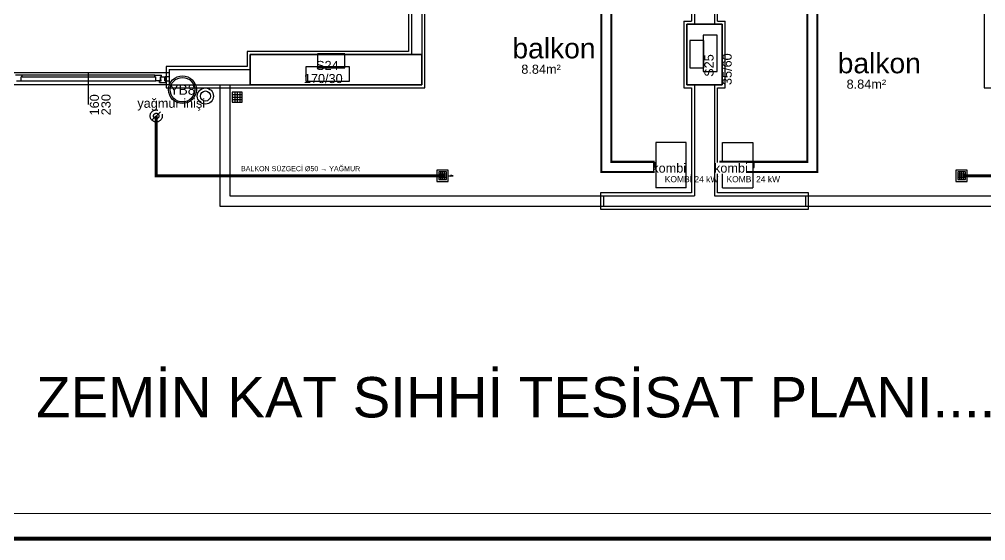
# Model space of a CAD drawing. Header units: centimetres. Extents: x -7420 to 31836, y -2 to 2802.
# Drawn here: x 8032 to 8989, y -2 to 514 of the extents above; entities that cross this region are included whole.
import ezdxf
from ezdxf.enums import TextEntityAlignment as Align

# ---------------------------------------------------------------- set-up
doc = ezdxf.new("R2010")
doc.units = ezdxf.units.CM
doc.linetypes.add('BASMA HATTI', pattern=[31, 25, -6])
doc.linetypes.add('YAGMUR HATTI', pattern=[36, 30, -6])
for name, color, linetype in [('ROTAS-CIHAZ', 135, 'CONTINUOUS'), ('ROTAS-KAT-ADI', 1, 'CONTINUOUS'), ('ROTAS-MIMARI', 8, 'CONTINUOUS'), ('ROTAS-MIMARI-KOLON', 8, 'CONTINUOUS'), ('ROTAS-MIMARI-YAZI', 8, 'CONTINUOUS'), ('ROTAS-PAFTA', 7, 'CONTINUOUS'), ('ROTAS-SICAKSU-BORU', 1, 'BASMA HATTI'), ('ROTAS-SOGUKSU-BORU', 5, 'CONTINUOUS'), ('ROTAS-TEFRIS', 15, 'CONTINUOUS'), ('ROTAS-YAGMUR-BORUSU', 3, 'YAGMUR HATTI'), ('ROTAS-YAGMUR-BORUSU-CAP', 3, 'CONTINUOUS')]:
    doc.layers.add(name, color=color, linetype=linetype)
doc.styles.add('ROTAS', font='arial.ttf')

# ---------------------------------------------------------------- blocks, each defined once
blk = doc.blocks.new('ROTAS-SUZGEC')
h = blk.add_hatch(color=256)
h.dxf.hatch_style = 1
h.paths.add_polyline_path([(5, 0), (3.71, 0.32), (3.71, -0.32)])
for p, q in [((-3.82, 1.18), (0.88, 1.18)), ((-2.65, -2.35), (-2.65, 2.35)), ((-1.47, -2.35), (-1.47, 2.35)), ((-0.29, -2.35), (-0.29, 2.35)), ((-3.82, 0), (0.88, 0)), ((-3.82, -1.18), (0.88, -1.18)), ((2.06, 0), (5, 0))]:
    blk.add_line(p, q)
for points in [[(-5, -3.53), (2.06, -3.53), (2.06, 3.53), (-5, 3.53)], [(-3.82, -2.35), (0.88, -2.35), (0.88, 2.35), (-3.82, 2.35)], [(5, 0), (3.71, 0.32), (3.71, -0.32)]]:
    blk.add_lwpolyline(points, close=True)
for tag, p in [('PSCP_001', (-1.25, 0.75)), ('PS_001', (-0.62, -0.5))]:
    blk.add_attdef(tag, p, '', height=1)
blk = doc.blocks.new('ROTAS-KOLON-NO-YAGMUR')
for radius in [27.5, 24.3]:
    blk.add_circle((0, 0), radius)
blk.add_attdef('K', text='', height=20).set_placement((0, 0), align=Align.MIDDLE_CENTER)

msp = doc.modelspace()

# ---------------------------------------------------------------- linework, layer by layer
at = {"layer": 'ROTAS-MIMARI'}
for p, q in [((8417.24, 846.24), (8417.24, 482.24)), ((8420.24, 849.24), (8420.24, 479.24)), ((8430.24, 559.24), (8430.24, 479.24)), ((8433.24, 446.24), (8433.24, 556.24)), ((8697.24, 556.24), (8697.24, 512.24)), ((8700.24, 559.24), (8700.24, 509.24)), ((8720.24, 559.24), (8720.24, 509.24)), ((8723.24, 512.24), (8723.24, 556.24)), ((8987.24, 556.24), (8987.24, 482.24)), ((8689.74, 512.24), (8689.74, 446.24)), ((8689.74, 512.24), (8697.24, 512.24)), ((8723.24, 512.24), (8730.74, 512.24)), ((8730.74, 446.24), (8730.74, 512.24)), ((8417.24, 482.24), (8257.24, 482.24)), ((8257.24, 482.24), (8257.24, 467.24)), ((8987.24, 482.24), (8987.24, 446.24)), ((8180.24, 461.05), (8020.24, 461.05)), ((8100.24, 429.6), (8100.24, 461.05)), ((8257.24, 467.24), (8177.24, 467.24)), ((8177.24, 467.24), (8177.24, 446.24)), ((8180.24, 464.24), (8260.24, 464.24)), ((8180.24, 464.24), (8180.24, 449.24)), ((8180.24, 461.05), (8180.24, 449.24)), ((8034.64, 458.64), (8027.84, 458.64)), ((8029.04, 453.04), (8033.44, 453.04)), ((8034.64, 457.24), (8033.44, 457.24)), ((8033.44, 453.04), (8033.44, 457.24)), ((8033.44, 453.04), (8167.04, 453.04)), ((8165.84, 458.64), (8034.64, 458.64)), ((8034.64, 457.24), (8034.64, 458.64)), ((8034.64, 457.24), (8165.84, 457.24)), ((8165.84, 457.24), (8165.84, 458.64)), ((8165.84, 458.64), (8172.64, 458.64)), ((8165.84, 457.24), (8167.04, 457.24)), ((8167.04, 453.04), (8167.04, 457.24)), ((8171.44, 453.04), (8167.04, 453.04)), ((8170.54, 451.64), (8170.54, 453.04)), ((8170.54, 453.04), (8172.04, 453.04)), ((8170.54, 451.64), (8176.94, 451.64)), ((8171.14, 453.54), (8171.14, 454.04)), ((8171.14, 454.04), (8171.44, 454.04)), ((8171.14, 453.54), (8171.44, 453.54)), ((8172.64, 457.24), (8171.44, 457.24)), ((8171.44, 454.04), (8171.44, 457.24)), ((8171.44, 453.04), (8171.44, 453.54)), ((8171.74, 457.24), (8175.74, 457.24)), ((8171.74, 454.04), (8171.74, 457.24)), ((8171.74, 454.04), (8172.04, 454.04)), ((8172.04, 453.04), (8172.04, 454.04)), ((8172.64, 457.24), (8172.64, 458.64)), ((8175.74, 453.04), (8175.74, 457.24)), ((8175.74, 453.04), (8176.94, 453.04)), ((8180.24, 457.24), (8176.24, 457.24)), ((8176.24, 457.24), (8176.24, 453.24)), ((8176.24, 453.24), (8180.24, 453.24)), ((8176.94, 451.64), (8176.94, 453.04)), ((8180.24, 449.24), (8020.24, 449.24)), ((8177.24, 446.24), (8260.24, 446.24)), ((8180.24, 449.24), (8260.24, 449.24)), ((8230.24, 449.24), (8230.24, 329.24)), ((8240.24, 449.24), (8240.24, 339.24)), ((8252.52, 442.11), (8242.52, 442.11)), ((8242.52, 442.11), (8242.52, 432.11)), ((8244.98, 442.11), (8244.98, 432.11)), ((8247.6, 442.11), (8247.6, 432.11)), ((8250.22, 442.11), (8250.22, 432.11)), ((8252.52, 432.11), (8252.52, 442.11)), ((8260.24, 446.24), (8433.24, 446.24)), ((8689.74, 446.24), (8697.24, 446.24)), ((8697.24, 446.24), (8697.24, 342.24)), ((8700.24, 449.24), (8700.24, 339.24)), ((8720.24, 449.24), (8720.24, 339.24)), ((8723.24, 342.24), (8723.24, 446.24)), ((8723.24, 446.24), (8730.74, 446.24)), ((8987.24, 446.24), (9160.24, 446.24)), ((8242.52, 439.64), (8252.52, 439.64)), ((8242.52, 437.11), (8252.52, 437.11)), ((8242.52, 434.58), (8252.52, 434.58)), ((8242.52, 432.11), (8252.52, 432.11)), ((8662.24, 392.24), (8662.24, 347.24)), ((8692.24, 392.24), (8662.24, 392.24)), ((8692.24, 347.24), (8692.24, 392.24)), ((8728.24, 347.24), (8728.24, 392.24)), ((8728.24, 392.24), (8758.24, 392.24)), ((8758.24, 392.24), (8758.25, 347.24)), ((8660.95, 367.24), (8660.95, 372.23)), ((8660.95, 372.23), (8662.24, 372.23)), ((8662.24, 367.24), (8660.95, 367.24)), ((8759.53, 372.23), (8758.24, 372.23)), ((8758.24, 367.24), (8759.53, 367.24)), ((8759.53, 367.24), (8759.53, 372.23)), ((8692.24, 347.24), (8662.24, 347.24)), ((8728.24, 347.24), (8758.25, 347.24)), ((8240.24, 339.24), (8610.24, 339.24)), ((8697.24, 342.24), (8607.24, 342.24)), ((8607.24, 342.24), (8607.24, 326.24)), ((8610.24, 339.24), (8610.24, 329.24)), ((8610.24, 339.24), (8700.24, 339.24)), ((8720.24, 339.24), (8810.24, 339.24)), ((8813.24, 342.24), (8723.24, 342.24)), ((8810.24, 339.24), (8810.24, 329.24)), ((8813.24, 326.24), (8813.24, 342.24)), ((8230.24, 329.24), (8610.24, 329.24)), ((8607.24, 326.24), (8813.24, 326.24)), ((8610.24, 329.24), (8810.24, 329.24))]:
    msp.add_line(p, q, dxfattribs=at)
for points in [[(8692.74, 449.24), (8692.74, 509.24)], [(8692.74, 509.24), (8727.74, 509.24)], [(8727.74, 509.24), (8727.74, 449.24)], [(8260.24, 449.24), (8260.24, 479.24)], [(8260.24, 479.24), (8430.24, 479.24)], [(8430.24, 479.24), (8430.24, 449.24)], [(8230.24, 449.24), (8230.24, 348.75)], [(8430.24, 449.24), (8260.24, 449.24)], [(8727.74, 449.24), (8692.74, 449.24)], [(8810.24, 339.24), (9180.24, 339.24)], [(8810.24, 329.24), (9190.24, 329.24)]]:
    msp.add_lwpolyline(points, dxfattribs=at)
for radius in [8, 5]:
    msp.add_circle((8215.96, 438.13), radius, dxfattribs=at)
at = {"layer": 'ROTAS-MIMARI-KOLON'}
for points in [[(8727.74, 509.24), (8692.74, 509.24), (8692.74, 449.24), (8727.74, 449.24), (8727.74, 509.24)], [(8722.83, 462.36), (8722.83, 498.48), (8708.86, 498.48), (8708.86, 462.36), (8722.83, 462.36)], [(8709.77, 466.01), (8709.77, 493.03), (8695.81, 493.03), (8695.81, 466.01), (8709.77, 466.01)], [(8430.24, 479.24), (8260.24, 479.24), (8260.24, 449.24), (8430.24, 449.24), (8430.24, 479.24)], [(8327.05, 465.92), (8354.07, 465.92), (8354.07, 479.88), (8327.05, 479.88), (8327.05, 465.92)], [(8315.53, 452.96), (8358.64, 452.96), (8358.64, 466.93), (8315.53, 466.93), (8315.53, 452.96)]]:
    msp.add_lwpolyline(points, dxfattribs=at)
at = {"layer": 'ROTAS-PAFTA'}
for points, const_width in [([(7500, 0), (10000, 0), (10000, 2800), (7500, 2800)], 4), ([(7525, 25), (9975, 25), (9975, 2775), (7525, 2775)], 1)]:
    msp.add_lwpolyline(points, close=True, dxfattribs=dict(at, const_width=const_width))
at = {"layer": 'ROTAS-SICAKSU-BORU', "const_width": 2}
for points in [[(8661, 363), (8608, 363), (8608, 685), (8672, 685), (8672, 707), (8670, 707), (8670, 695), (8484, 695), (8484, 939), (8432, 939), (8432, 1261), (8476, 1261), (8476, 1397), (8540, 1397), (8540, 1583), (8417, 1583)], [(8725, 363), (8822, 363), (8822, 745), (8764, 745), (8764, 709), (8758, 709), (8758, 775), (8890, 775), (8890, 1039), (8982, 1039), (8982, 1261), (8942, 1261), (8942, 1297), (8874, 1297), (8874, 1387), (8946, 1387), (8946, 1463), (8994, 1463), (8994, 1583), (9001, 1583)]]:
    msp.add_lwpolyline(points, dxfattribs=at)
at = {"layer": 'ROTAS-SOGUKSU-BORU', "const_width": 2}
for points in [[(8661, 373), (8618, 373), (8618, 675), (8682, 675), (8682, 717), (8660, 717), (8660, 705), (8494, 705), (8494, 949), (8442, 949), (8442, 1251), (8486, 1251), (8486, 1387), (8550, 1387), (8550, 1593), (8417, 1593)], [(8725, 373), (8812, 373), (8812, 735), (8774, 735), (8774, 699), (8748, 699), (8748, 785), (8880, 785), (8880, 1049), (8972, 1049), (8972, 1251), (8932, 1251), (8932, 1287), (8864, 1287), (8864, 1397), (8936, 1397), (8936, 1473), (8984, 1473), (8984, 1593), (9001, 1593)]]:
    msp.add_lwpolyline(points, dxfattribs=at)
at = {"layer": 'ROTAS-YAGMUR-BORUSU'}
msp.add_line((8163.07, 414.21), (8171.47, 422.61), dxfattribs=at)
at = {"layer": 'ROTAS-YAGMUR-BORUSU', "const_width": 3}
for points in [[(8453.24, 359.24), (8167.27, 359.24), (8167.27, 418.41)], [(8967.24, 359.24), (9219.24, 359.24), (9219.24, 418.54)]]:
    msp.add_lwpolyline(points, dxfattribs=at)
at = {"layer": 'ROTAS-YAGMUR-BORUSU'}
for radius in [6, 2.7]:
    msp.add_circle((8167.27, 418.41), radius, dxfattribs=at)

# ---------------------------------------------------------------- block references
at = {"layer": 'ROTAS-TEFRIS'}
ref = msp.add_blockref('ROTAS-KOLON-NO-YAGMUR', (8193.27, 444.41), dxfattribs=dict(at, xscale=0.5, yscale=0.5))
ref.add_attrib('K', 'YB8', dxfattribs={"height": 10}).set_placement((8193.27, 444.41), align=Align.MIDDLE_CENTER)
at = {"layer": 'ROTAS-TEFRIS', "xscale": 1.6, "yscale": 1.6}
for p in [(8453.24, 359.24), (8967.24, 359.24)]:
    msp.add_blockref('ROTAS-SUZGEC', p, dxfattribs=at)

# ---------------------------------------------------------------- texts
at = {"layer": 'ROTAS-KAT-ADI', "style": 'ROTAS'}
msp.add_text('ZEMİN KAT SIHHİ TESİSAT PLANI..........ÖLÇEK: 1 / 50', height=40, dxfattribs=at).set_placement((8750, 120), align=Align.CENTER)
at = {"layer": 'ROTAS-MIMARI-YAZI', "style": 'ROTAS'}
for s, height, p in [('balkon', 20, (8561.2, 485.42)), ('balkon', 20, (8883.37, 470.66)), ('S24', 9, (8336.8, 468.4)), ('8.84m²', 9, (8548.4, 464.68)), ('170/30', 9, (8332.71, 455.45)), ('8.84m²', 9, (8870.57, 449.92)), ('yağmur inişi', 9, (8182.12, 431.01)), ('kombi', 9, (8675.29, 366.82))]:
    msp.add_text(s, height=height, dxfattribs=at).set_placement(p, align=Align.MIDDLE_CENTER)
for s, p in [('S25', (8714.72, 468.34)), ('35/60', (8732.72, 464.69)), ('160', (8105.99, 429.4)), ('230', (8117.49, 429.58))]:
    msp.add_text(s, height=9, rotation=90, dxfattribs=at).set_placement(p, align=Align.MIDDLE_CENTER)
at = {"layer": 'ROTAS-YAGMUR-BORUSU-CAP', "style": 'ROTAS'}
msp.add_text('BALKON SÜZGECİ Ø50 → YAĞMUR', height=5, dxfattribs=at).set_placement((8310.26, 362.24), align=Align.BOTTOM_CENTER)

# ---------------------------------------------------------------- next in the draw order: wipeouts: each hides what was drawn before it
msp.add_wipeout([(8751.38, 361.32), (8721.48, 361.32), (8721.48, 372.32), (8751.38, 372.32)])

# ---------------------------------------------------------------- next in the draw order: texts
at = {"layer": 'ROTAS-CIHAZ', "style": 'ROTAS'}
for p in [(8670.91, 352.82), (8732.05, 352.82)]:
    msp.add_text('KOMBİ 24 kW', height=6, dxfattribs=at).set_placement(p)
at = {"layer": 'ROTAS-MIMARI-YAZI', "style": 'ROTAS'}
msp.add_text('kombi', height=9, dxfattribs=at).set_placement((8736.43, 366.82), align=Align.MIDDLE_CENTER)

doc.saveas('drawing.dxf')
